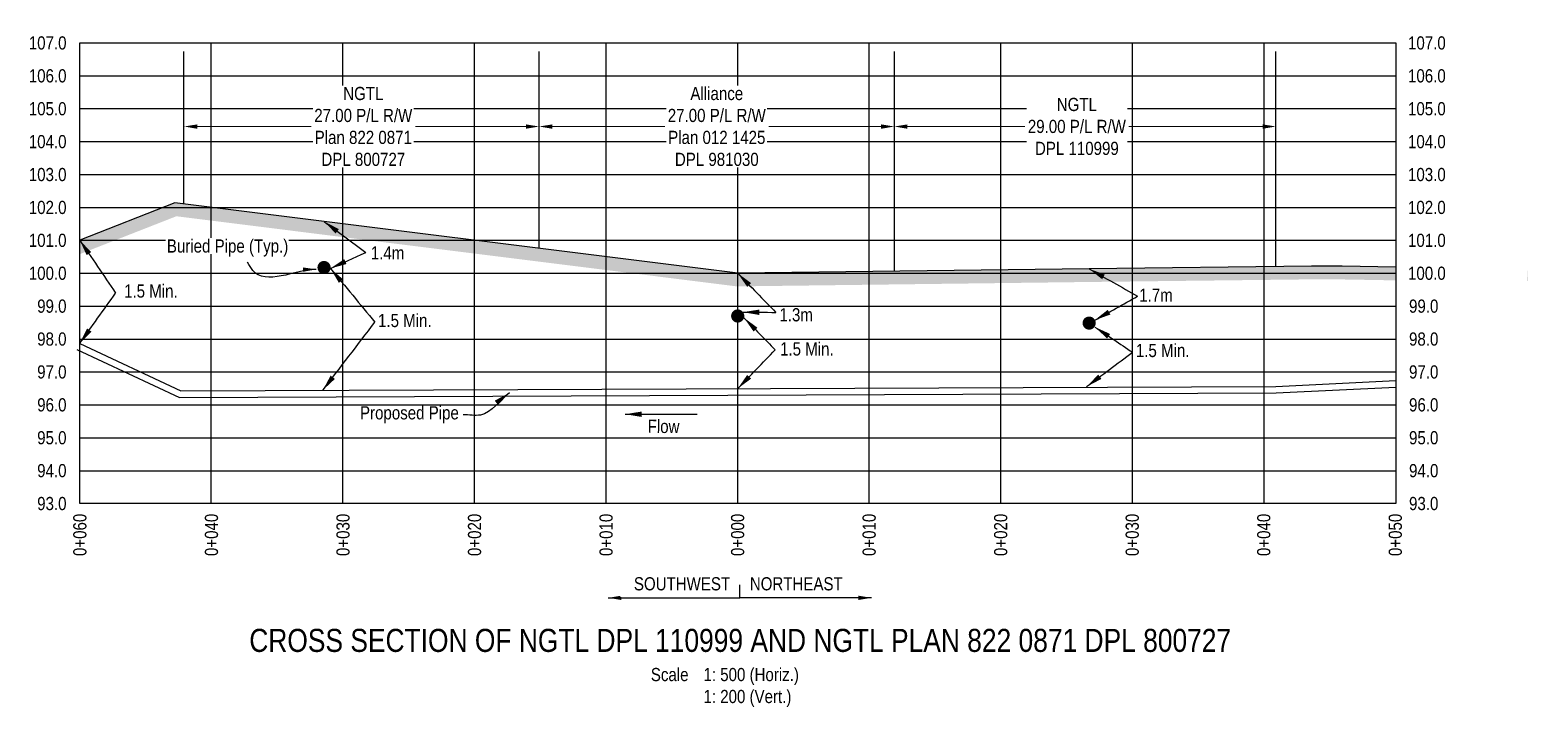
# Model space of a CAD drawing. Extents: x 413456 to 426437, y 6044251 to 6059667.
# Drawn here: x 414857 to 415995, y 6053396 to 6053910 of the extents above; entities that cross this region are included whole.
import ezdxf
from ezdxf.enums import TextEntityAlignment as Align

# ---------------------------------------------------------------- set-up
doc = ezdxf.new("R2010")
doc.units = 0
doc.header["$LTSCALE"] = 5
doc.header["$PDSIZE"] = 0.5
doc.linetypes.add('foc-TOPO', pattern=[1, 0.2, -0.8])
doc.layers.get('Defpoints').update_dxf_attribs({"color": 9})
for name, color, linetype in [('AS-PIPE-UG-T', 44, 'Continuous'), ('CG-NOTES', 7, 'Continuous'), ('DETAIL-T', 7, 'Continuous'), ('L-BD', 7, 'Continuous'), ('L-DETAIL-T', 3, 'Continuous'), ('L-MON', 1, 'Continuous'), ('P-CROSSINGS-GRID', 8, 'Continuous'), ('P-CROSSINGS-GROUND', 48, 'foc-TOPO'), ('P-CROSSINGS-LINE', 3, 'Continuous'), ('P-PROPOSED', 10, 'Continuous'), ('S-T7', 7, 'Continuous')]:
    doc.layers.add(name, color=color, linetype=linetype)
doc.layers.add('F-RW-T', color=190, linetype='Continuous', lineweight=9)
doc.styles.add('140', font='ARIALN.TTF', dxfattribs={"height": 15})
doc.styles.add('80', font='ARIALN.TTF', dxfattribs={"height": 10})
doc.styles.add('80CG', font='ARIALN.TTF', dxfattribs={"height": 10})
doc.styles.add('80L', font='ARIALN.TTF', dxfattribs={"height": 10})
doc.dimstyles.new('COMPASS', dxfattribs={"dimscale": 5, "dimtxt": 10, "dimasz": 2.5, "dimexe": 0.2, "dimexo": 0.0625, "dimgap": 0.5, "dimtad": 0, "dimtih": 1, "dimtoh": 1, "dimzin": 0, "dimdsep": 46, "dimtxsty": '80', "dimcen": 0.1, "dimse1": 1, "dimse2": 1, "dimclrd": 256, "dimclrt": 256, "dimaunit": 1, "dimadec": 4, "dimazin": 0, "dimtfac": 0.06, "dimtofl": 0, "dimtmove": 0, "dimatfit": 1, "dimfxl": 0.2, "dimtolj": 1, "dimtzin": 0, "dimlwd": -1, "dimarcsym": 0})
doc.dimstyles.new('Compass 5 000', dxfattribs={"dimscale": 5, "dimtxt": 9, "dimasz": 2, "dimexe": 0.2, "dimexo": 0.0625, "dimgap": 0.5, "dimtad": 0, "dimtih": 1, "dimtoh": 1, "dimzin": 0, "dimdsep": 46, "dimtxsty": '80CG', "dimcen": 0.1, "dimse1": 1, "dimse2": 1, "dimclrd": 256, "dimclrt": 256, "dimaunit": 1, "dimadec": 4, "dimazin": 0, "dimtfac": 0.06, "dimtofl": 0, "dimtmove": 0, "dimatfit": 1, "dimfxl": 0.2, "dimtolj": 1, "dimtzin": 0, "dimlwd": -1, "dimarcsym": 0})

# ---------------------------------------------------------------- blocks, each defined once
blk = doc.blocks.new('*D243')
at = {"layer": 'Defpoints', "color": 0, "transparency": 16777216}
for p in [(415513.3, 6053886.8), (415803.2, 6053886.8), (415803.2, 6053837.1)]:
    blk.add_point(p, dxfattribs=at)
at = {"layer": 'F-RW-T', "transparency": 16777216}
for p, q in [((415523.3, 6053837.1), (415612.5, 6053837.1)), ((415793.2, 6053837.1), (415691.6, 6053837.1))]:
    blk.add_line(p, q, dxfattribs=at)
for points in [[(415523.3, 6053838.7), (415523.3, 6053835.4), (415513.3, 6053837.1)], [(415793.2, 6053838.7), (415793.2, 6053835.4), (415803.2, 6053837.1)]]:
    blk.add_solid(points, dxfattribs=at)
at = {"layer": 'F-RW-T', "transparency": 16777216, "insert": (415652, 6053837.1), "char_height": 10, "attachment_point": 5, "style": '80CG', "bg_fill": 3, "box_fill_scale": 1.1, "bg_fill_color": 256, "bg_fill_true_color": 13158600, "bg_fill_transparency": 0}
blk.add_mtext('\\A1;NGTL\\P29.00 P/L R/W\\PDPL 110999', dxfattribs=at)
blk = doc.blocks.new('*D244')
at = {"layer": 'Defpoints', "color": 0, "transparency": 16777216}
for p in [(415243.4, 6053865.1), (415513.3, 6053865.1), (415513.3, 6053837.1)]:
    blk.add_point(p, dxfattribs=at)
at = {"layer": 'F-RW-T', "transparency": 16777216}
for p, q in [((415253.4, 6053837.1), (415338.8, 6053837.1)), ((415503.3, 6053837.1), (415417.9, 6053837.1))]:
    blk.add_line(p, q, dxfattribs=at)
for points in [[(415253.4, 6053838.7), (415253.4, 6053835.4), (415243.4, 6053837.1)], [(415503.3, 6053838.7), (415503.3, 6053835.4), (415513.3, 6053837.1)]]:
    blk.add_solid(points, dxfattribs=at)
at = {"layer": 'F-RW-T', "transparency": 16777216, "insert": (415378.4, 6053837.1), "char_height": 10, "attachment_point": 5, "style": '80CG', "bg_fill": 3, "box_fill_scale": 1.1, "bg_fill_color": 256, "bg_fill_true_color": 13158600, "bg_fill_transparency": 0}
blk.add_mtext('\\A1;Alliance\\P27.00 P/L R/W\\PPlan 012 1425\\PDPL 981030', dxfattribs=at)
blk = doc.blocks.new('*D245')
at = {"layer": 'Defpoints', "color": 0, "transparency": 16777216}
for p in [(414973.6, 6053886.8), (415243.4, 6053886.8), (414973.6, 6053837.1)]:
    blk.add_point(p, dxfattribs=at)
at = {"layer": 'F-RW-T', "transparency": 16777216}
for p, q in [((414983.6, 6053837.1), (415070.3, 6053837.1)), ((415233.4, 6053837.1), (415149.4, 6053837.1))]:
    blk.add_line(p, q, dxfattribs=at)
for points in [[(414983.6, 6053838.7), (414983.6, 6053835.4), (414973.6, 6053837.1)], [(415233.4, 6053838.7), (415233.4, 6053835.4), (415243.4, 6053837.1)]]:
    blk.add_solid(points, dxfattribs=at)
at = {"layer": 'F-RW-T', "transparency": 16777216, "insert": (415109.8, 6053837.1), "char_height": 10, "attachment_point": 5, "style": '80CG', "bg_fill": 3, "box_fill_scale": 1.1, "bg_fill_color": 256, "bg_fill_true_color": 13158600, "bg_fill_transparency": 0}
blk.add_mtext('\\A1;NGTL\\P27.00 P/L R/W\\PPlan 822 0871\\PDPL 800727', dxfattribs=at)
blk = doc.blocks.new('PLIA')
at = {"color": 255, "const_width": 1}
blk.add_lwpolyline([(-0.5, 0, 1), (0.5, 0, 1)], format="xyb", close=True, dxfattribs=at)
blk = doc.blocks.new('PLIAA')
blk.add_blockref('PLIA', (0, 0))
blk = doc.blocks.new('PLIB')
at = {"color": 1}
blk.add_circle((0, 0), 0.8, dxfattribs=at)
blk = doc.blocks.new('PLIBB')
blk.add_blockref('PLIB', (0, 0))
blk = doc.blocks.new('PLICC')
for name in ['PLIAA', 'PLIBB']:
    blk.add_blockref(name, (0, 0))
blk = doc.blocks.new('SYM_I_PL')
blk.add_blockref('PLICC', (0, 0))

msp = doc.modelspace()

# ---------------------------------------------------------------- hatches: boundary and pattern name
at = {"layer": 'P-CROSSINGS-GROUND'}
h = msp.add_hatch(dxfattribs=at)
h.set_pattern_fill('EARTH', color=256, scale=2.498683, angle=45)
h.set_pattern_definition([(45, (12792.128, -5353.107), (2e-15, 22.438813754), [15.86663737, -15.86663737]), (45, (12787.921, -5348.9), (2e-15, 22.438813754), [15.86663737, -15.86663737]), (45, (12783.714, -5344.692), (2e-15, 22.438813754), [15.86663737, -15.86663737]), (135, (12783.714, -5341.888), (-22.438813754, 2e-15), [15.86663737, -15.86663737]), (135, (12787.921, -5337.68), (-22.438813754, 2e-15), [15.86663737, -15.86663737]), (135, (12792.128, -5333.473), (-22.438813754, 2e-15), [15.86663737, -15.86663737])])
h.paths.add_polyline_path([(415994.296, 6053729.767), (415994.296, 6053719.758), (415994.818, 6053719.785)])
edge = h.paths.add_edge_path()
edge.add_line((414894.296, 6053750.668), (414894.296, 6053740.151))
edge.add_line((414894.296, 6053740.151), (414967.762, 6053768.935))
edge.add_line((414967.762, 6053768.935), (415393.056, 6053715.75))
edge.add_arc((415394.296, 6053725.668), 9.996, 262.871937, 270.718739)
edge.add_line((415394.422, 6053715.673), (415661.46, 6053719.023))
edge.add_line((415661.46, 6053719.023), (415828.157, 6053720.996))
edge.add_line((415828.157, 6053720.996), (415855.58, 6053720.911))
edge.add_line((415855.58, 6053720.911), (415894.296, 6053720.24))
edge.add_line((415894.296, 6053720.24), (415894.296, 6053730.237))
edge.add_line((415894.296, 6053730.237), (415853.58, 6053730.943))
edge.add_line((415853.58, 6053730.943), (415830.386, 6053731.018))
edge.add_line((415830.386, 6053731.018), (415661.335, 6053729.018))
edge.add_line((415661.335, 6053729.018), (415394.296, 6053725.668))
edge.add_line((415394.296, 6053725.668), (414966.481, 6053779.168))
edge.add_line((414966.481, 6053779.168), (414893.74, 6053750.668))
edge.add_line((414893.74, 6053750.668), (414894.296, 6053750.668))

# ---------------------------------------------------------------- linework, layer by layer
at = {"layer": 'CG-NOTES'}
msp.add_line((415395.915, 6053479.14), (415395.915, 6053489.135), dxfattribs=at)
at = {"layer": 'L-BD', "flags": 128}
for points in [[(414973.555, 6053778.284), (414973.555, 6053894.183)], [(415243.438, 6053744.534), (415243.438, 6053894.183)], [(415513.32, 6053727.161), (415513.32, 6053894.183)], [(415803.193, 6053730.697), (415803.193, 6053894.183)]]:
    msp.add_lwpolyline(points, dxfattribs=at)
at = {"layer": 'P-CROSSINGS-GRID', "color": 8}
for p, q in [((414894.296, 6053875.668), (415894.296, 6053875.668)), ((414894.296, 6053850.668), (415894.296, 6053850.668)), ((414894.296, 6053825.668), (415894.296, 6053825.668)), ((414894.296, 6053800.668), (415894.296, 6053800.668)), ((414894.296, 6053775.668), (415894.296, 6053775.668)), ((414894.296, 6053750.668), (415894.296, 6053750.668)), ((414894.296, 6053725.668), (415894.296, 6053725.668)), ((414894.296, 6053700.668), (415894.296, 6053700.668)), ((414894.296, 6053675.668), (415894.296, 6053675.668)), ((414894.296, 6053650.668), (415894.296, 6053650.668)), ((414894.296, 6053625.668), (415894.296, 6053625.668)), ((414894.296, 6053600.668), (415894.296, 6053600.668)), ((414894.296, 6053575.668), (415894.296, 6053575.668))]:
    msp.add_line(p, q, dxfattribs=at)
for points in [[(415894.296, 6053575.668), (415894.296, 6053550.668), (414894.296, 6053550.668), (414894.296, 6053575.668), (414894.296, 6053900.668), (415894.296, 6053900.668), (415894.296, 6053575.668)], [(414994.296, 6053550.668), (414994.296, 6053575.668), (414994.296, 6053900.668)], [(415094.296, 6053550.668), (415094.296, 6053575.668), (415094.296, 6053900.668)], [(415194.296, 6053550.668), (415194.296, 6053575.668), (415194.296, 6053900.668)], [(415294.296, 6053550.668), (415294.296, 6053575.668), (415294.296, 6053900.668)], [(415394.296, 6053550.668), (415394.296, 6053575.668), (415394.296, 6053900.668)], [(415494.296, 6053550.668), (415494.296, 6053575.668), (415494.296, 6053900.668)], [(415594.296, 6053550.668), (415594.296, 6053575.668), (415594.296, 6053900.668)], [(415694.296, 6053550.668), (415694.296, 6053575.668), (415694.296, 6053900.668)], [(415794.296, 6053550.668), (415794.296, 6053575.668), (415794.296, 6053900.668)]]:
    msp.add_lwpolyline(points, dxfattribs=at)
at = {"layer": 'P-CROSSINGS-LINE'}
msp.add_lwpolyline([(415894.296, 6053730.237), (415853.58, 6053730.943), (415830.386, 6053731.018), (415661.335, 6053729.018), (415394.296, 6053725.668), (414966.481, 6053779.168), (414894.296, 6053750.886)], dxfattribs=at)
at = {"layer": 'P-PROPOSED', "flags": 128}
for points in [[(414894.296, 6053672.377), (414971.271, 6053636.279), (415803.193, 6053639.727), (415894.296, 6053644.231)], [(414892.174, 6053667.852), (414970.167, 6053631.276), (415803.327, 6053634.729), (415894.296, 6053639.227)]]:
    msp.add_lwpolyline(points, dxfattribs=at)

# ---------------------------------------------------------------- block references
at = {"layer": 'L-MON', "xscale": 4.997366099999905, "yscale": 4.997366099999905, "zscale": 4.997366099999905}
for p in [(415079.98, 6053729.99), (415394.296, 6053693.182), (415661.335, 6053687.786)]:
    msp.add_blockref('SYM_I_PL', p, dxfattribs=at)

# ---------------------------------------------------------------- texts
at = {"style": '80'}
for s, p in [('0+060', (414894.42, 6053543.004)), ('0+040', (414994.42, 6053543.004)), ('0+030', (415094.367, 6053543.004)), ('0+020', (415194.315, 6053543.004)), ('0+010', (415294.262, 6053543.004)), ('0+000', (415394.209, 6053543.004)), ('0+010', (415494.157, 6053543.004)), ('0+020', (415594.104, 6053543.004)), ('0+030', (415694.051, 6053543.004)), ('0+040', (415793.998, 6053543.004)), ('0+050', (415893.946, 6053543.004))]:
    msp.add_text(s, height=9.9947, rotation=90, dxfattribs=at).set_placement(p, align=Align.MIDDLE_RIGHT)
at = {"attachment_point": 1, "style": '80'}
for s, insert, char_height, width in [('1.4m', (415115.501, 6053746.093), 9.9947, 24.82089), ('1.7m', (415699.384, 6053713.992), 9.9947, 24.82089), ('\\pxql;1.5 Min.', (415121.011, 6053694.779), 9.99473, 62.10954), ('1.3m', (415425.965, 6053699.112), 9.9947, 24.82089), ('\\pxql;1.5 Min.', (415426.479, 6053673.149), 9.99473, 62.10954), ('\\pxql;1.5 Min.', (415696.845, 6053672.007), 9.99473, 62.10954)]:
    msp.add_mtext(s, dxfattribs=dict(at, insert=insert, char_height=char_height, width=width))
at = {"layer": 'DETAIL-T', "insert": (415328.295, 6053425.875), "char_height": 9.99473, "attachment_point": 1, "style": '80L'}
msp.add_mtext_dynamic_manual_height_columns('Scale^I1: 500 (Horiz.)\\P^I1: 200 (Vert.)', width=216.80138, gutter_width=44.937, heights=[0], dxfattribs=at)
at = {"layer": 'L-BD', "style": '80'}
msp.add_text('Proposed Pipe', height=9.99473, dxfattribs=at).set_placement((415107.302, 6053611.68), align=Align.BOTTOM_LEFT)
msp.add_text('Flow', height=9.9947, rotation=359.345989, dxfattribs=at).set_placement((415325.792, 6053601.476), align=Align.BOTTOM_LEFT)
at = {"layer": 'L-DETAIL-T', "insert": (415396.195, 6053455.566), "char_height": 17.49078, "width": 806.89517, "attachment_point": 2, "rotation": 0, "style": '140'}
msp.add_mtext('CROSS SECTION OF NGTL DPL 110999 AND NGTL PLAN 822 0871 DPL 800727', dxfattribs=at)
at = {"layer": 'S-T7', "style": '80'}
for s, p in [('107.0', (414884.301, 6053900.589)), ('107.0', (415932.284, 6053900.589)), ('106.0', (414884.301, 6053875.589)), ('106.0', (415932.284, 6053875.589)), ('105.0', (414884.301, 6053850.602)), ('105.0', (415932.284, 6053850.602)), ('104.0', (414884.301, 6053825.616)), ('104.0', (415932.284, 6053825.616)), ('103.0', (414884.301, 6053800.629)), ('103.0', (415932.284, 6053800.629)), ('102.0', (414884.301, 6053775.642)), ('102.0', (415932.284, 6053775.642)), ('101.0', (414884.301, 6053750.655)), ('101.0', (415932.284, 6053750.655)), ('100.0', (414884.301, 6053725.668)), ('100.0', (415932.284, 6053725.668)), ('99.0', (414884.301, 6053700.681)), ('99.0', (415926.687, 6053700.681)), ('98.0', (414884.301, 6053675.695)), ('98.0', (415926.687, 6053675.695)), ('97.0', (414884.301, 6053650.708)), ('97.0', (415926.687, 6053650.708)), ('96.0', (414884.301, 6053625.721)), ('96.0', (415926.687, 6053625.721)), ('95.0', (414884.301, 6053600.734)), ('95.0', (415926.687, 6053600.734)), ('94.0', (414884.301, 6053575.747)), ('94.0', (415926.687, 6053575.747)), ('93.0', (414884.301, 6053550.76)), ('93.0', (415926.687, 6053550.76))]:
    msp.add_text(s, height=9.9947, dxfattribs=at).set_placement(p, align=Align.MIDDLE_RIGHT)

# ---------------------------------------------------------------- leaders
at = {"path_type": 1}
for points in [[(415084.845, 6053729.344), (415111.63, 6053741.534)], [(415661.335, 6053729.018), (415698.159, 6053708.205)], [(415394.296, 6053725.668), (415423.288, 6053695.945)], [(415665.553, 6053690.019), (415698.159, 6053708.205)], [(415398.222, 6053696.095), (415423.288, 6053695.945)], [(415399.076, 6053691.818), (415422.782, 6053667.488)], [(415394.296, 6053638.032), (415422.782, 6053667.488)]]:
    msp.add_leader(points, dimstyle='COMPASS', override={"dimgap": 0.5, "dimtad": 0}, dxfattribs=at)
for points in [[(415084.845, 6053729.344), (415118.64, 6053688.473)], [(415078.967, 6053636.725), (415118.64, 6053688.473)], [(415665.754, 6053684.789), (415694.296, 6053665.651)], [(415659.439, 6053639.536), (415694.296, 6053665.651)]]:
    msp.add_leader(points, dimstyle='COMPASS', dxfattribs=at)
at = {"layer": 'CG-NOTES', "path_type": 1}
for points in [[(415295.968, 6053479.14), (415395.915, 6053479.14)], [(415495.862, 6053479.14), (415395.915, 6053479.14)]]:
    msp.add_leader(points, dimstyle='Compass 5 000', override={"dimgap": 0.5, "dimtad": 0}, dxfattribs=at)
at = {"layer": 'L-BD', "path_type": 1}
for points in [[(415220.851, 6053634.826), (415198.809, 6053617.996), (415185.798, 6053618.165)], [(415308.871, 6053618.578), (415363.423, 6053618.578)]]:
    msp.add_leader(points, dimstyle='COMPASS', override={"dimgap": 0.5, "dimtad": 0}, dxfattribs=at)

# ---------------------------------------------------------------- next in the draw order: texts
at = {"insert": (414928.042, 6053717.142), "char_height": 9.99473, "width": 39.85389, "attachment_point": 1, "style": '80', "bg_fill": 3, "box_fill_scale": 1.1, "bg_fill_color": 256, "bg_fill_transparency": 0}
msp.add_mtext('\\pxql;1.5 Min.', dxfattribs=at)
at = {"color": 3, "insert": (415388.551, 6053494.812), "char_height": 9.9947, "width": 78.39, "attachment_point": 3, "style": '80', "bg_fill": 2}
msp.add_mtext('SOUTHWEST', dxfattribs=at)
at = {"layer": 'AS-PIPE-UG-T', "insert": (414960.547, 6053751.349), "char_height": 9.99473, "width": 91.67515, "attachment_point": 1, "style": '80', "bg_fill": 3, "box_fill_scale": 1.1, "bg_fill_color": 256, "bg_fill_transparency": 0}
msp.add_mtext('Buried Pipe (Typ.)', dxfattribs=at)

# ---------------------------------------------------------------- next in the draw order: dimensions: what is measured, and where the dimension line sits
at = {"layer": 'F-RW-T'}
dim = msp.add_linear_dim(base=(415803.193, 6053837.053), p1=(415513.32, 6053886.823), p2=(415803.193, 6053886.823), angle=0, text='NGTL\\P29.00 P/L R/W\\PDPL 110999', dimstyle='Compass 5 000', override={"dimtfill": 1}, dxfattribs=at)
dim.commit()
dim.dimension.update_dxf_attribs({"geometry": '*D243', "text_midpoint": (415652.021, 6053837.053), "dimtype": 161})

# ---------------------------------------------------------------- next in the draw order: texts
at = {"color": 3, "insert": (415403.501, 6053494.812), "char_height": 9.99473, "width": 71.75862, "attachment_point": 1, "style": '80', "bg_fill": 2}
msp.add_mtext('\\pxql;NORTHEAST', dxfattribs=at)

# ---------------------------------------------------------------- next in the draw order: dimensions: what is measured, and where the dimension line sits
at = {"layer": 'F-RW-T'}
dim = msp.add_aligned_dim(p1=(415243.438, 6053865.051), p2=(415513.32, 6053865.051), distance=-27.998, text='Alliance\\P27.00 P/L R/W\\PPlan 012 1425\\PDPL 981030', dimstyle='Compass 5 000', override={"dimtfill": 1}, dxfattribs=at)
dim.commit()
dim.dimension.update_dxf_attribs({"geometry": '*D244', "text_midpoint": (415378.379, 6053837.053)})

# ---------------------------------------------------------------- next in the draw order: leaders
at = {"path_type": 1}
for points in [[(414894.296, 6053750.886), (414921.604, 6053710.573)], [(414894.296, 6053672.377), (414921.604, 6053710.573)]]:
    msp.add_leader(points, dimstyle='COMPASS', override={"dimgap": 0.5, "dimtad": 0}, dxfattribs=at)
at = {"layer": 'L-BD', "path_type": 1}
msp.add_leader([(415074.052, 6053728.601), (415025.854, 6053727.695), (415021.907, 6053733.972)], dimstyle='Compass 5 000', override={"dimgap": 0.5, "dimtad": 0}, dxfattribs=at)

# ---------------------------------------------------------------- next in the draw order: dimensions: what is measured, and where the dimension line sits
at = {"layer": 'F-RW-T'}
dim = msp.add_linear_dim(base=(414973.555, 6053837.053), p1=(415243.438, 6053886.823), p2=(414973.555, 6053886.823), angle=180, text='NGTL\\P27.00 P/L R/W\\PPlan 822 0871\\PDPL 800727', dimstyle='Compass 5 000', override={"dimtfill": 1}, dxfattribs=at)
dim.commit()
dim.dimension.update_dxf_attribs({"geometry": '*D245', "text_midpoint": (415109.816, 6053837.053), "dimtype": 161})

# ---------------------------------------------------------------- next in the draw order: leaders
at = {"path_type": 1}
msp.add_leader([(415079.98, 6053764.975), (415111.63, 6053741.534)], dimstyle='COMPASS', override={"dimgap": 0.5, "dimtad": 0}, dxfattribs=at)

doc.saveas('drawing.dxf')
